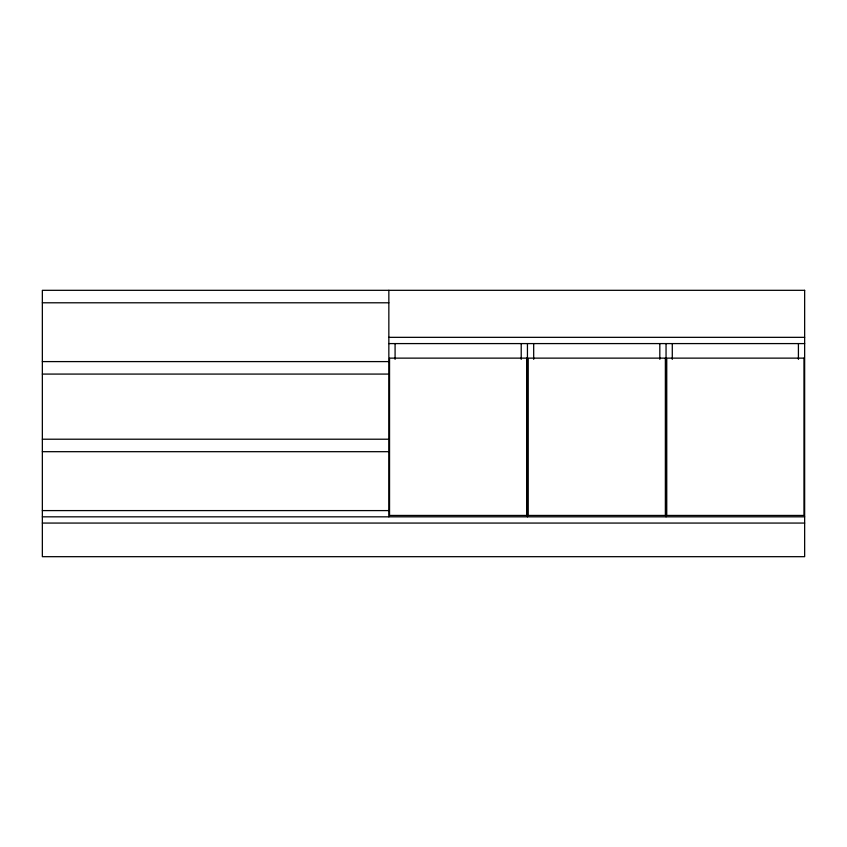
<?xml version="1.0" encoding="UTF-8"?>
<svg xmlns="http://www.w3.org/2000/svg" width="847" height="847" viewBox="0 0 847 847"><rect width="100%" height="100%" fill="white"/><g stroke="black" fill="none" stroke-linecap="round" stroke-linejoin="round"><path stroke-width="1.27" d="M42.35 302.792L388.847 302.792M388.847 337.339L804.65 337.339M388.847 343.586L804.65 343.586M42.35 361.595L388.847 361.595M42.35 374.078L388.847 374.078M42.35 439.212L388.847 439.212M42.35 451.684L388.847 451.684M42.35 510.593L388.847 510.593M42.35 516.829L804.65 516.829M42.35 523.065L804.65 523.065M798.414 343.586L798.414 359.361M672.285 343.586L672.285 359.361M666.049 343.586L666.049 516.829M659.813 343.586L659.813 359.361M533.684 343.586L533.684 359.361M527.448 343.586L527.448 516.829M521.212 343.586L521.212 359.361M395.083 343.586L395.083 359.361M388.847 290.32L388.847 516.829M804.65 290.32L42.35 290.32L42.35 556.68L804.65 556.68L804.65 290.32M526.76 358.133L389.546 358.133L389.546 515.442L526.76 515.442L526.76 358.133M665.361 358.133L528.147 358.133L528.147 515.442L665.361 515.442L665.361 358.133M803.962 358.133L666.748 358.133L666.748 515.442L803.962 515.442L803.962 358.133"/></g></svg>
